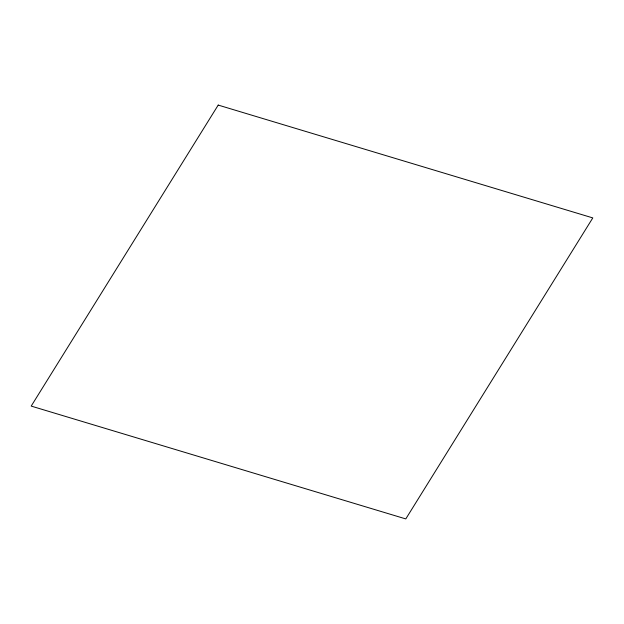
<?xml version="1.0" encoding="UTF-8"?>
<svg xmlns="http://www.w3.org/2000/svg" width="624" height="624" viewBox="0 0 624 624"><rect width="100%" height="100%" fill="white"/><g stroke="black" fill="none" stroke-linecap="round" stroke-linejoin="round"><path stroke-width="0.94" d="M218.213 105.082L31.2 406.091L405.787 518.918L592.8 217.909L218.213 105.082"/></g></svg>
